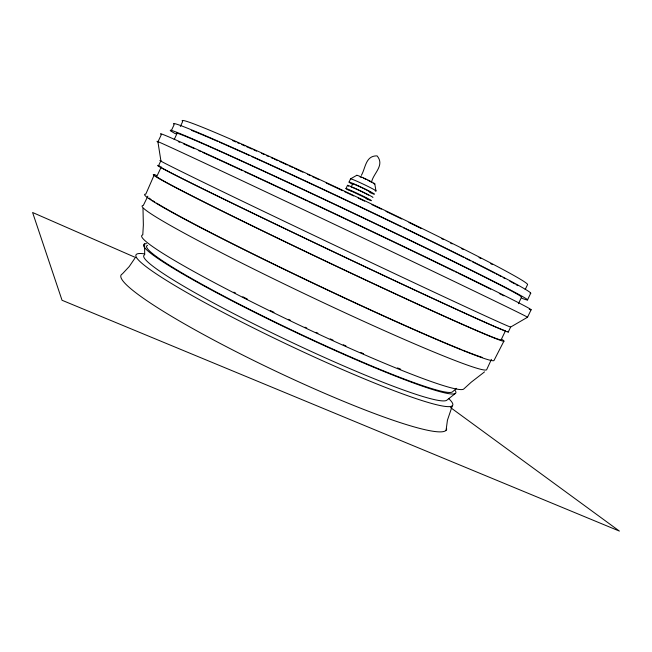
<?xml version="1.0" encoding="UTF-8"?>
<svg xmlns="http://www.w3.org/2000/svg" width="652" height="652" viewBox="0 0 652 652"><rect width="100%" height="100%" fill="white"/><g stroke="black" fill="none" stroke-linecap="round" stroke-linejoin="round"><path stroke-width="0.98" d="M142.992 208.371L143.358 224.94L142.788 234.899A178.379 13.227 25.4 0 0 287.573 319.504A178.379 13.227 25.4 0 0 463.711 389.04L471.209 382.202L484.534 371.885M446.074 430.304L447.443 420.181L452.333 405.748M371.713 181.403C373.873 172.935 384.924 165.152 377.076 155.869C365.43 155.608 365.633 168.175 361.347 175.364M491.429 359.342L486.62 369.79A190.767 9.666 25.4 0 1 300.01 291.599A190.767 9.666 25.4 0 1 143.293 205.494L147.841 196.203M158.575 165.657L160.889 160.751L157.931 141.883L161.403 134.508A205.168 2.592 25.4 0 1 349.765 220.775A205.168 2.592 25.4 0 1 529.212 309.244M171.101 131.101L174.19 124.548A197.727 5.012 25.4 0 1 351.428 202.593A197.727 5.012 25.4 0 1 530.141 293.384M154.337 174.654L145.779 194.19A193.424 7.881 25.4 0 0 305.527 279.61A193.424 7.881 25.4 0 0 493.955 360.564L503.882 341.2M161.28 166.936L157.042 175.934A191.028 4.197 25.4 0 0 316.538 256.749A191.028 4.197 25.4 0 0 501.119 339.871L505.496 330.719A191.06 2.526 25.4 0 1 497.712 327.769M174.174 139.585L176.871 133.856A191.166 3.627 25.4 0 1 347.744 210.596A191.166 3.627 25.4 0 1 521.16 297.206M180.351 126.472L182.699 121.5A191.207 5.925 25.4 0 1 347.084 192.389A191.207 5.925 25.4 0 1 527.607 284.492L525.194 289.553M345.976 188.55L347.516 185.315M349.048 182.071L350.589 178.835L356.799 175.282M352.732 183.84L351.2 187.075A10.016 0.424 25.4 0 1 351.705 187.197M518.413 303.726L521.6 297.059M508.258 332.039L510.655 327.043L527.533 317.239L531.135 309.724M527.533 299.855L530.728 293.18M134.801 258.371L129.177 266.611L122.356 273.905A180.139 20.334 25.4 0 0 271.411 369.113A180.139 20.334 25.4 0 0 446.677 428.894M456.612 388.347L452.423 391.893A169.455 13.659 25.4 0 1 284.737 326.717A169.455 13.659 25.4 0 1 147.564 245.331M455.446 393.392L446.832 400.189A167.971 14.972 25.4 0 1 280.05 336.799A167.971 14.972 25.4 0 1 144.711 254.745L144.565 243.929M366.041 198.363L367.679 198.933L349.659 190.311L350.499 190.93M362.096 177.556L360.075 176.961M136.17 257.784L32.6 212.503L62.038 300.262L619.4 531.087L450.467 407.508M363.392 178.11L366.375 179.496M367.867 180.221L371.55 182.267M374.81 183.929L375.968 190.995M502.179 339.562A194.084 4.271 25.4 0 1 325.503 261.126A194.084 4.271 25.4 0 1 156.105 175.168M497.085 327.508A191.06 2.526 25.4 0 1 304.712 238.078A191.06 2.526 25.4 0 1 160.408 166.773M508.014 331.672A194.117 2.567 25.4 0 1 324.981 247.793A194.117 2.567 25.4 0 1 159.626 166.024M510.655 327.043A194.133 1.638 25.4 0 1 324.158 240.27A194.133 1.638 25.4 0 1 160.889 160.751M157.931 141.883A205.144 1.117 25.4 0 1 331.632 223A205.144 1.117 25.4 0 1 527.533 317.239M178.298 141.655A191.142 2.404 25.4 0 1 179.854 142.307M183.619 143.913A191.142 2.404 25.4 0 1 190.783 147.059M191.484 147.368A191.142 2.404 25.4 0 1 194.426 148.68M198.444 150.482A191.142 2.404 25.4 0 1 201.028 151.647M202.821 152.454A191.142 2.404 25.4 0 1 217.923 159.332M219.023 159.83A191.142 2.404 25.4 0 1 242.479 170.645M244.386 171.525A191.142 2.404 25.4 0 1 307.369 200.987M308.323 201.435A191.142 2.404 25.4 0 1 412.781 251.167M413.759 251.639A191.142 2.404 25.4 0 1 453.971 271.102M455.593 271.892A191.142 2.404 25.4 0 1 457.199 272.675M458.25 273.188A191.142 2.404 25.4 0 1 490.695 289.17M499.326 293.498A191.142 2.404 25.4 0 1 503.939 295.837M175.567 133.839A197.703 3.749 25.4 0 1 349.708 211.338A197.703 3.749 25.4 0 1 521.942 298.274M191.664 130.416A191.191 4.841 25.4 0 1 217.466 141.288M219.528 142.185A191.191 4.841 25.4 0 1 226.008 145.037M226.798 145.38A191.191 4.841 25.4 0 1 249.602 155.575M251.517 156.447A191.191 4.841 25.4 0 1 266.456 163.236M267.287 163.611A191.191 4.841 25.4 0 1 401.42 226.79M403.246 227.67A191.191 4.841 25.4 0 1 463.548 257.304M465.389 258.233A191.191 4.841 25.4 0 1 470.524 260.808M472.529 261.819A191.191 4.841 25.4 0 1 494.656 273.131M496.156 273.913A191.191 4.841 25.4 0 1 497.615 274.679M498.764 275.283A191.191 4.841 25.4 0 1 500.997 276.456M503.132 277.581A191.191 4.841 25.4 0 1 505.178 278.673M509.856 281.191A191.191 4.841 25.4 0 1 514.615 283.816M515.993 284.598A191.191 4.841 25.4 0 1 517.851 285.666M348.975 190.417A14.108 0.554 25.4 0 1 350.483 190.262A14.108 0.554 25.4 0 1 368.486 198.876A14.108 0.554 25.4 0 1 366.766 198.925M348.706 186.211A14.108 0.595 25.4 0 1 358.07 189.716A14.108 0.595 25.4 0 1 372.895 197.458M352.789 187.597A10.016 0.424 25.4 0 1 361.053 191.313M361.836 191.696A10.016 0.424 25.4 0 1 364.81 193.163M365.479 193.497A10.016 0.424 25.4 0 1 368.462 195.103M352.846 184.019A10.016 0.456 25.4 0 1 362.593 188.045A10.016 0.456 25.4 0 1 370.214 192.34M352.015 183.994A14.108 0.644 25.4 0 1 353.588 183.734A14.108 0.644 25.4 0 1 371.583 192.348A14.108 0.644 25.4 0 1 369.806 192.511M350.752 179.104A14.108 0.685 25.4 0 1 364.492 184.728A14.108 0.685 25.4 0 1 375.185 190.816M356.897 175.486A10.016 0.538 25.4 0 1 367.85 179.985A10.016 0.538 25.4 0 1 373.131 183.416M448.78 398.649A175.282 16.023 25.4 0 1 286.122 343.897A175.282 16.023 25.4 0 1 144.491 253.864M455.194 390.572A172.813 13.937 25.4 0 1 292.014 330.597A172.813 13.937 25.4 0 1 146.464 243.636M482.39 357.451A190.629 7.767 25.4 0 1 462.667 350.1M461.469 349.619A190.629 7.767 25.4 0 1 428.177 335.65M427.101 335.185A190.629 7.767 25.4 0 1 278.665 266.489M277.785 266.065A190.629 7.767 25.4 0 1 156.545 203.074M154.777 201.965A190.629 7.767 25.4 0 1 152.47 200.466M151.174 199.577A190.629 7.767 25.4 0 1 149.137 198.069M232.609 140.587A181.9 5.632 25.4 0 1 235.853 141.989M237.434 142.682A181.9 5.632 25.4 0 1 239.048 143.383M241.517 144.459A181.9 5.632 25.4 0 1 244.907 145.95M246.643 146.716A181.9 5.632 25.4 0 1 252.014 149.088M253.848 149.911A181.9 5.632 25.4 0 1 256.643 151.158M261.419 153.285A181.9 5.632 25.4 0 1 264.337 154.597M266.301 155.478A181.9 5.632 25.4 0 1 268.29 156.374M271.289 157.727A181.9 5.632 25.4 0 1 273.31 158.648M274.321 159.104A181.9 5.632 25.4 0 1 277.703 160.636M279.415 161.419A181.9 5.632 25.4 0 1 287.312 165.013M289.105 165.836A181.9 5.632 25.4 0 1 292.724 167.491M294.549 168.33A181.9 5.632 25.4 0 1 302.887 172.169M307.581 174.345A181.9 5.632 25.4 0 1 310.417 175.657M312.316 176.537A181.9 5.632 25.4 0 1 318.975 179.634M326.228 183.016A181.9 5.632 25.4 0 1 342.602 190.702M344.443 191.574A181.9 5.632 25.4 0 1 353.653 195.926M358.25 198.11A181.9 5.632 25.4 0 1 364.655 201.158M371.942 204.638A181.9 5.632 25.4 0 1 381.322 209.129M386.008 211.387A181.9 5.632 25.4 0 1 401.738 218.99M408.959 222.503A181.9 5.632 25.4 0 1 421.436 228.607M441.494 238.526A181.9 5.632 25.4 0 1 443.319 239.439M450.451 243A181.9 5.632 25.4 0 1 452.186 243.872M461.339 248.485A181.9 5.632 25.4 0 1 463.425 249.545M479.041 257.548A181.9 5.632 25.4 0 1 480.834 258.477M490.72 263.661A181.9 5.632 25.4 0 1 492.211 264.459M400.67 369.195A172.829 12.812 25.4 0 1 397.492 367.915M363.612 353.718A172.829 12.812 25.4 0 1 360.654 352.43M345.976 345.967A172.829 12.812 25.4 0 1 343.237 344.737M333.033 340.14A172.829 12.812 25.4 0 1 330.222 338.869M317.964 333.237A172.829 12.812 25.4 0 1 316.081 332.365M306.807 328.037A172.829 12.812 25.4 0 1 304.989 327.182M290.344 320.23A172.829 12.812 25.4 0 1 288.51 319.35M273.97 312.308A172.829 12.812 25.4 0 1 270.384 310.548M247.41 299.097A172.829 12.812 25.4 0 1 242.813 296.766M235.608 293.074A172.829 12.812 25.4 0 1 233.832 292.161"/></g></svg>
